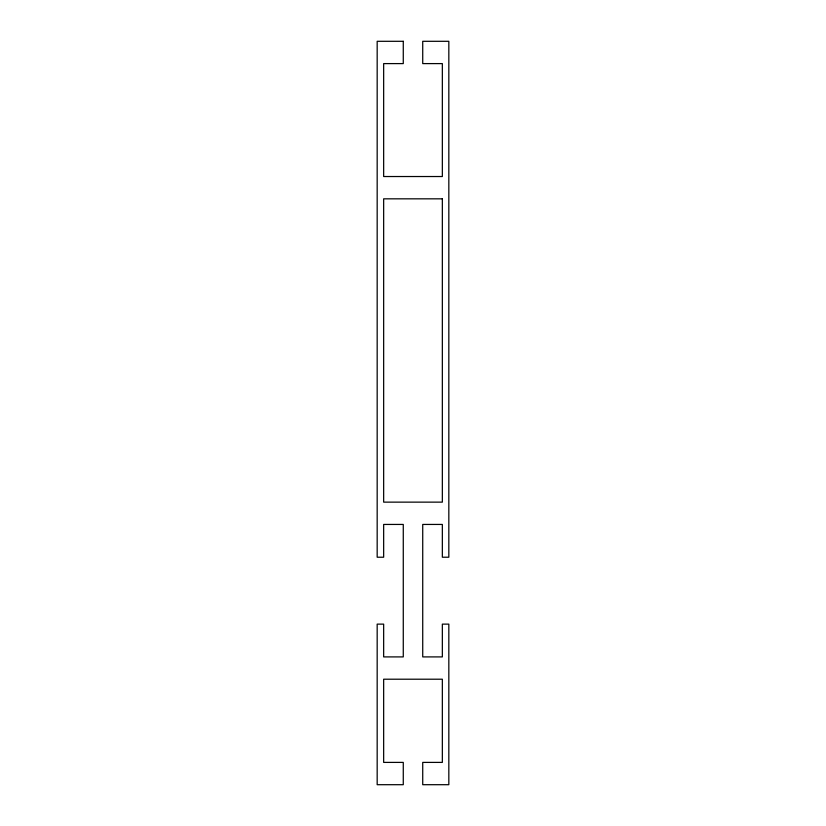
<?xml version="1.0" encoding="UTF-8"?>
<svg xmlns="http://www.w3.org/2000/svg" width="826" height="826" viewBox="0 0 826 826"><rect width="100%" height="100%" fill="white"/><g stroke="black" fill="none" stroke-linecap="round" stroke-linejoin="round"><path stroke-width="1.24" d="M403.274 41.3L377.172 41.3L377.172 557.22L383.656 557.22L383.656 524.438L403.274 524.438L403.274 656.907L383.656 656.907L383.656 624.126L377.172 624.126L377.172 784.7L403.274 784.7L403.274 762.398L383.656 762.398L383.656 679.209L442.344 679.209L442.344 762.398L422.726 762.398L422.726 784.7L448.828 784.7L448.828 624.126L442.344 624.126L442.344 656.907L422.726 656.907L422.726 524.438L442.344 524.438L442.344 557.22L448.828 557.22L448.828 41.3L422.726 41.3L422.726 63.602L442.344 63.602L442.344 176.527L383.656 176.527L383.656 63.602L403.274 63.602L403.274 41.3M442.344 198.829L383.656 198.829L383.656 502.136L442.344 502.136L442.344 198.829"/></g></svg>
